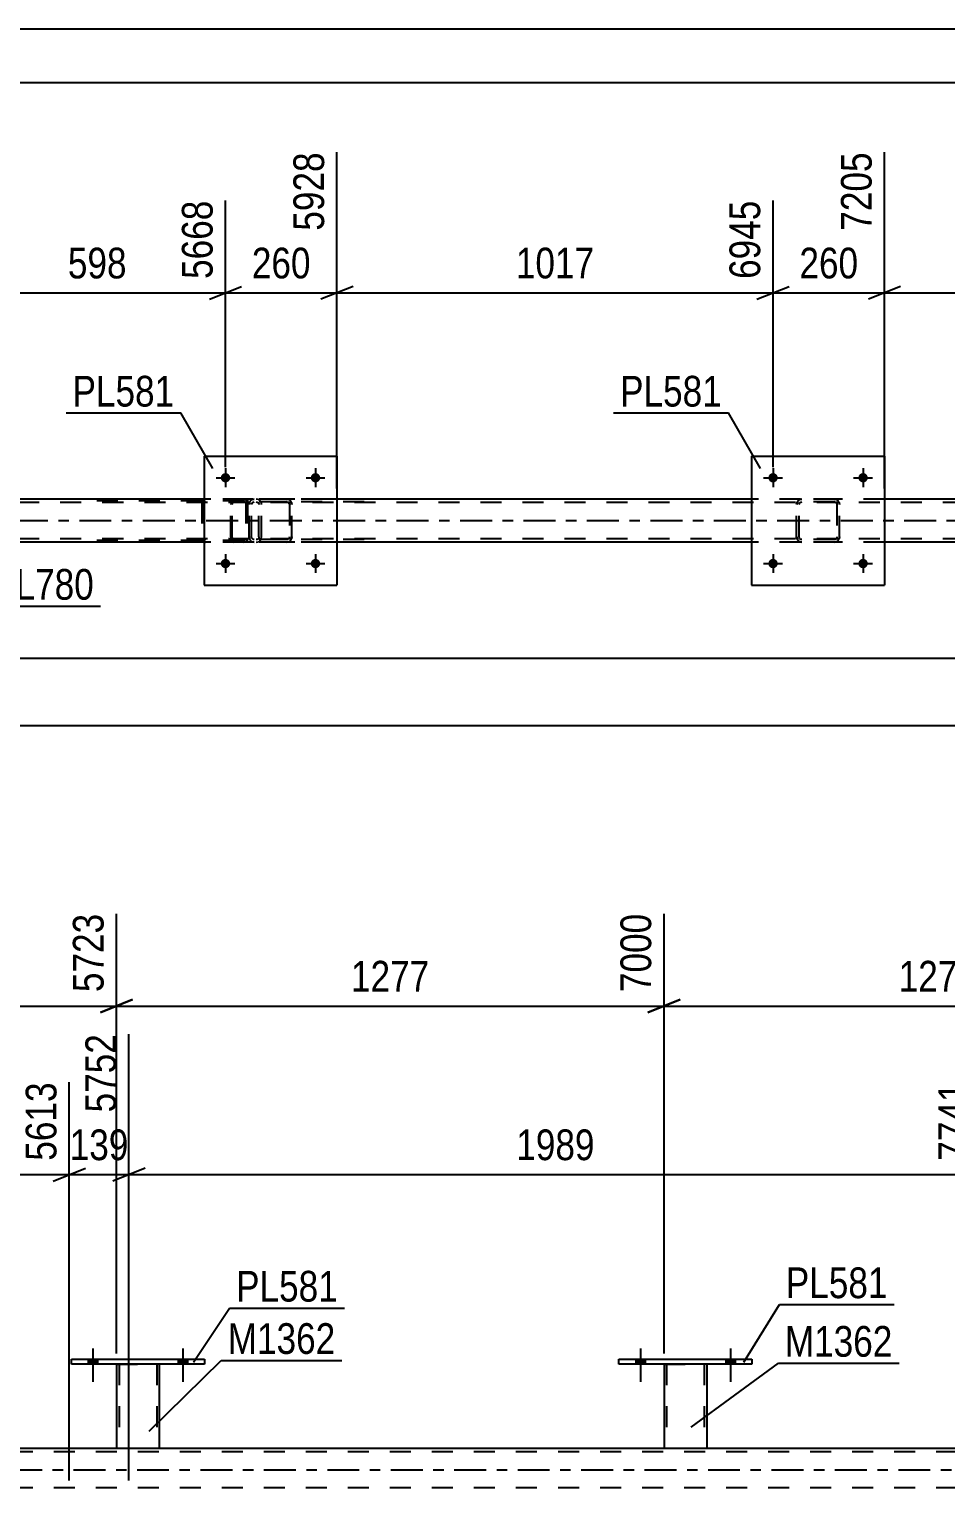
# Model space of a CAD drawing. Header units: millimetres. Extents: x 0 to 841, y 0 to 594.
# Drawn here: x 299.4 to 384.9, y 458 to 594 of the extents above; entities that cross this region are included whole.
import ezdxf

# ---------------------------------------------------------------- set-up
doc = ezdxf.new("R2010")
doc.units = ezdxf.units.MM
doc.linetypes.add('DXK_LINE_DOT2', pattern=[3.9198, 1.9599, -1.9599])
doc.linetypes.add('DXK_LINE_DOT3', pattern=[5.9187, 2.979, -0.9799, 0.9799, -0.9799])
doc.styles.add('Arial Narrow', font='ARIALN.TTF', dxfattribs={"height": 0.2})

# ---------------------------------------------------------------- blocks, each defined once
blk = doc.blocks.new('Unknown-318885039-1133')
at = {"color": 5, "linetype": 'Continuous'}
for p, q in [((841, 594), (0, 594)), ((836, 589), (5, 589))]:
    blk.add_line(p, q, dxfattribs=at)
blk = doc.blocks.new('Bolt-318885039-2860 - 2854')
at = {"linetype": 'Continuous'}
for points in [[(318.12, 544.17, -1), (317.24, 544.17, -1)], [(326.52, 544.17, -1), (325.64, 544.17, -1)]]:
    blk.add_hatch(color=1, dxfattribs=at).paths.add_polyline_path(points)
at = {"color": 1, "linetype": 'Continuous'}
for p, q in [((316.8, 544.17), (318.56, 544.17)), ((317.68, 545.05), (317.68, 543.29)), ((325.2, 544.17), (326.96, 544.17)), ((326.08, 545.05), (326.08, 543.29))]:
    blk.add_line(p, q, dxfattribs=at)
blk = doc.blocks.new('Bolt-318885039-2861 - 2854')
at = {"linetype": 'Continuous'}
for points in [[(318.12, 552.17, -1), (317.24, 552.17, -1)], [(326.52, 552.17, -1), (325.64, 552.17, -1)]]:
    blk.add_hatch(color=1, dxfattribs=at).paths.add_polyline_path(points)
at = {"color": 1, "linetype": 'Continuous'}
for p, q in [((317.68, 553.05), (317.68, 551.29)), ((326.08, 553.05), (326.08, 551.29)), ((316.8, 552.17), (318.56, 552.17)), ((325.2, 552.17), (326.96, 552.17))]:
    blk.add_line(p, q, dxfattribs=at)
blk = doc.blocks.new('Bolt-318885039-2930 - 2854')
at = {"linetype": 'Continuous'}
for points in [[(369.2, 544.17, -1), (368.32, 544.17, -1)], [(377.6, 544.17, -1), (376.72, 544.17, -1)]]:
    blk.add_hatch(color=1, dxfattribs=at).paths.add_polyline_path(points)
at = {"color": 1, "linetype": 'Continuous'}
for p, q in [((367.88, 544.17), (369.64, 544.17)), ((368.76, 545.05), (368.76, 543.29)), ((376.28, 544.17), (378.04, 544.17)), ((377.16, 545.05), (377.16, 543.29))]:
    blk.add_line(p, q, dxfattribs=at)
blk = doc.blocks.new('Bolt-318885039-2931 - 2854')
at = {"linetype": 'Continuous'}
for points in [[(369.2, 552.17, -1), (368.32, 552.17, -1)], [(377.6, 552.17, -1), (376.72, 552.17, -1)]]:
    blk.add_hatch(color=1, dxfattribs=at).paths.add_polyline_path(points)
at = {"color": 1, "linetype": 'Continuous'}
for p, q in [((368.76, 553.05), (368.76, 551.29)), ((377.16, 553.05), (377.16, 551.29)), ((367.88, 552.17), (369.64, 552.17)), ((376.28, 552.17), (378.04, 552.17))]:
    blk.add_line(p, q, dxfattribs=at)
blk = doc.blocks.new('Part-318885039-2936 - 2854')
at = {"color": 2, "linetype": 'Continuous'}
for p, q in [((315.68, 554.17), (315.68, 542.17)), ((315.68, 554.17), (328.08, 554.17)), ((328.08, 554.17), (328.08, 542.17)), ((315.68, 542.17), (328.08, 542.17))]:
    blk.add_line(p, q, dxfattribs=at)
blk = doc.blocks.new('Part-318885039-2885 - 2854')
at = {"color": 7, "linetype": 'DXK_LINE_DOT2'}
for p, q in [((319.88, 549.69), (319.92, 549.87)), ((319.92, 549.87), (319.88, 549.69)), ((319.88, 546.65), (319.88, 549.69)), ((320.12, 549.69), (320.14, 549.78)), ((320.12, 546.65), (320.12, 549.69)), ((320.14, 549.78), (320.19, 549.86)), ((320.18, 550.13), (320.36, 550.17)), ((320.36, 550.17), (320.18, 550.13)), ((320.19, 549.86), (320.27, 549.91)), ((320.27, 549.91), (320.36, 549.93)), ((323.4, 550.17), (320.36, 550.17)), ((323.4, 549.93), (320.36, 549.93)), ((323.4, 550.17), (323.59, 550.13)), ((323.59, 550.13), (323.4, 550.17)), ((323.4, 549.93), (323.49, 549.91)), ((323.49, 549.91), (323.57, 549.86)), ((323.57, 549.86), (323.62, 549.78)), ((323.62, 549.78), (323.64, 549.69)), ((323.64, 549.69), (323.64, 546.65)), ((323.85, 549.87), (323.88, 549.69)), ((323.88, 549.69), (323.85, 549.87)), ((323.88, 546.65), (323.88, 549.69)), ((319.92, 546.46), (319.88, 546.65)), ((319.88, 546.65), (319.92, 546.46)), ((320.14, 546.55), (320.12, 546.65)), ((320.19, 546.48), (320.14, 546.55)), ((320.36, 546.17), (320.18, 546.2)), ((320.18, 546.2), (320.36, 546.17)), ((320.27, 546.42), (320.19, 546.48)), ((320.36, 546.41), (320.27, 546.42)), ((323.4, 546.41), (320.36, 546.41)), ((323.4, 546.17), (320.36, 546.17)), ((323.49, 546.42), (323.4, 546.41)), ((323.59, 546.2), (323.4, 546.17)), ((323.4, 546.17), (323.59, 546.2)), ((323.57, 546.48), (323.49, 546.42)), ((323.62, 546.55), (323.57, 546.48)), ((323.64, 546.65), (323.62, 546.55)), ((323.88, 546.65), (323.85, 546.46)), ((323.85, 546.46), (323.88, 546.65))]:
    blk.add_line(p, q, dxfattribs=at)
at = {"color": 7, "linetype": 'DXK_LINE_DOT3'}
blk.add_line((321.88, 548.17), (321.88, 548.17), dxfattribs=at)
at = {"color": 7, "linetype": 'DXK_LINE_DOT2'}
for centre, start, end in [((320.36, 549.69), 112.5, 157.5), ((320.36, 549.69), 112.5, 157.5), ((323.4, 549.69), 22.5, 67.5), ((323.4, 549.69), 22.5, 67.5), ((320.36, 546.65), 202.5, 247.5), ((320.36, 546.65), 202.5, 247.5), ((323.4, 546.65), 292.5, 337.5), ((323.4, 546.65), 292.5, 337.5)]:
    blk.add_arc(centre, 0.48, start, end, dxfattribs=at)
blk = doc.blocks.new('Part-318885039-2890 - 2854')
at = {"color": 2, "linetype": 'Continuous'}
for p, q in [((366.76, 554.17), (366.76, 542.17)), ((366.76, 554.17), (379.16, 554.17)), ((379.16, 554.17), (379.16, 542.17)), ((366.76, 542.17), (379.16, 542.17))]:
    blk.add_line(p, q, dxfattribs=at)
blk = doc.blocks.new('Part-318885039-2975 - 2854')
at = {"color": 7, "linetype": 'DXK_LINE_DOT2'}
for p, q in [((319.4, 550.17), (304.07, 550.17)), ((319.4, 550.01), (304.07, 550.01)), ((315.51, 549.97), (315.48, 549.85)), ((315.48, 549.85), (315.48, 546.49)), ((315.65, 549.85), (315.66, 549.91)), ((315.65, 549.85), (315.65, 546.49)), ((315.66, 549.91), (315.7, 549.96)), ((315.82, 550.17), (315.69, 550.14)), ((315.7, 549.96), (315.75, 549.99)), ((315.75, 549.99), (315.82, 550.01)), ((319.53, 550.14), (319.4, 550.17)), ((319.4, 550.01), (319.46, 549.99)), ((319.46, 549.99), (319.52, 549.96)), ((319.52, 549.96), (319.55, 549.91)), ((319.55, 549.91), (319.57, 549.85)), ((319.57, 549.85), (319.57, 546.49)), ((319.74, 549.85), (319.71, 549.97)), ((319.74, 549.85), (319.74, 546.49)), ((319.4, 546.33), (304.07, 546.33)), ((319.4, 546.17), (304.07, 546.17)), ((315.48, 546.49), (315.51, 546.36)), ((315.66, 546.43), (315.65, 546.49)), ((315.7, 546.37), (315.66, 546.43)), ((315.69, 546.19), (315.82, 546.17)), ((315.75, 546.34), (315.7, 546.37)), ((315.82, 546.33), (315.75, 546.34)), ((319.46, 546.34), (319.4, 546.33)), ((319.4, 546.17), (319.53, 546.19)), ((319.52, 546.37), (319.46, 546.34)), ((319.55, 546.43), (319.52, 546.37)), ((319.57, 546.49), (319.55, 546.43)), ((319.71, 546.36), (319.74, 546.49))]:
    blk.add_line(p, q, dxfattribs=at)
for centre, start, end in [((315.81, 549.83), 110.7583, 155.68), ((319.41, 549.83), 24.32, 69.2417), ((315.81, 546.5), 204.32, 249.2417), ((319.41, 546.5), 290.7583, 335.68)]:
    blk.add_arc(centre, 0.331, start, end, dxfattribs=at)
blk = doc.blocks.new('Part-318885039-3013 - 2854')
at = {"color": 7, "linetype": 'DXK_LINE_DOT2'}
for p, q in [((370.96, 549.69), (371, 549.87)), ((371, 549.87), (370.96, 549.69)), ((370.96, 546.65), (370.96, 549.69)), ((371.2, 549.69), (371.22, 549.78)), ((371.2, 546.65), (371.2, 549.69)), ((371.22, 549.78), (371.27, 549.86)), ((371.26, 550.13), (371.44, 550.17)), ((371.44, 550.17), (371.26, 550.13)), ((371.27, 549.86), (371.35, 549.91)), ((371.35, 549.91), (371.44, 549.93)), ((374.48, 550.17), (371.44, 550.17)), ((374.48, 549.93), (371.44, 549.93)), ((374.48, 550.17), (374.67, 550.13)), ((374.67, 550.13), (374.48, 550.17)), ((374.48, 549.93), (374.57, 549.91)), ((374.57, 549.91), (374.65, 549.86)), ((374.65, 549.86), (374.7, 549.78)), ((374.7, 549.78), (374.72, 549.69)), ((374.72, 549.69), (374.72, 546.65)), ((374.93, 549.87), (374.96, 549.69)), ((374.96, 549.69), (374.93, 549.87)), ((374.96, 546.65), (374.96, 549.69)), ((371, 546.46), (370.96, 546.65)), ((370.96, 546.65), (371, 546.46)), ((371.22, 546.55), (371.2, 546.65)), ((371.27, 546.48), (371.22, 546.55)), ((371.44, 546.17), (371.26, 546.2)), ((371.26, 546.2), (371.44, 546.17)), ((371.35, 546.42), (371.27, 546.48)), ((371.44, 546.41), (371.35, 546.42)), ((374.48, 546.41), (371.44, 546.41)), ((374.48, 546.17), (371.44, 546.17)), ((374.57, 546.42), (374.48, 546.41)), ((374.67, 546.2), (374.48, 546.17)), ((374.48, 546.17), (374.67, 546.2)), ((374.65, 546.48), (374.57, 546.42)), ((374.7, 546.55), (374.65, 546.48)), ((374.72, 546.65), (374.7, 546.55)), ((374.96, 546.65), (374.93, 546.46)), ((374.93, 546.46), (374.96, 546.65))]:
    blk.add_line(p, q, dxfattribs=at)
at = {"color": 7, "linetype": 'DXK_LINE_DOT3'}
blk.add_line((372.96, 548.17), (372.96, 548.17), dxfattribs=at)
at = {"color": 7, "linetype": 'DXK_LINE_DOT2'}
for centre, start, end in [((371.44, 549.69), 112.5, 157.5), ((371.44, 549.69), 112.5, 157.5), ((374.48, 549.69), 22.5, 67.5), ((374.48, 549.69), 22.5, 67.5), ((371.44, 546.65), 202.5, 247.5), ((371.44, 546.65), 202.5, 247.5), ((374.48, 546.65), 292.5, 337.5), ((374.48, 546.65), 292.5, 337.5)]:
    blk.add_arc(centre, 0.48, start, end, dxfattribs=at)
blk = doc.blocks.new('Part-318885039-3015 - 2854')
at = {"color": 7, "linetype": 'DXK_LINE_DOT2'}
for p, q in [((318.21, 549.87), (318.19, 549.69)), ((318.19, 546.65), (318.19, 549.69)), ((318.27, 550.03), (318.21, 549.87)), ((318.36, 550.13), (318.27, 550.03)), ((318.32, 549.69), (318.33, 549.78)), ((318.32, 546.65), (318.32, 549.69)), ((318.33, 549.78), (318.36, 549.86)), ((318.46, 550.17), (318.36, 550.13)), ((318.36, 549.86), (318.41, 549.91)), ((318.41, 549.91), (318.46, 549.93)), ((330.62, 550.17), (318.46, 550.17)), ((330.62, 549.93), (318.46, 549.93)), ((319.74, 550.17), (319.74, 549.93)), ((320.74, 550.13), (320.55, 550.17)), ((320.55, 549.93), (320.65, 549.91)), ((320.65, 549.91), (320.73, 549.86)), ((320.73, 549.86), (320.78, 549.78)), ((320.78, 549.78), (320.8, 549.69)), ((320.8, 546.65), (320.8, 549.69)), ((321.03, 549.82), (321.02, 549.87)), ((321.05, 549.69), (321.03, 549.82)), ((321.05, 546.65), (321.05, 549.69)), ((318.19, 546.65), (318.21, 546.46)), ((318.21, 546.46), (318.27, 546.31)), ((318.27, 546.31), (318.36, 546.2)), ((318.33, 546.55), (318.32, 546.65)), ((318.36, 546.48), (318.33, 546.55)), ((318.41, 546.42), (318.36, 546.48)), ((318.36, 546.2), (318.46, 546.17)), ((318.46, 546.41), (318.41, 546.42)), ((330.62, 546.41), (318.46, 546.41)), ((330.62, 546.17), (318.46, 546.17)), ((319.74, 546.17), (319.74, 546.41)), ((320.65, 546.42), (320.55, 546.41)), ((320.55, 546.17), (320.74, 546.2)), ((320.73, 546.48), (320.65, 546.42)), ((320.78, 546.55), (320.73, 546.48)), ((320.8, 546.65), (320.78, 546.55)), ((321.02, 546.46), (321.05, 546.65))]:
    blk.add_line(p, q, dxfattribs=at)
for centre, start, end in [((320.57, 549.67), 23.8494, 68.8059), ((320.57, 546.66), 291.1941, 336.1506)]:
    blk.add_arc(centre, 0.492, start, end, dxfattribs=at)
blk = doc.blocks.new('Part-318885039-3064 - 2854')
at = {"color": 7, "linetype": 'DXK_LINE_DOT2'}
for p, q in [((755.01, 549.85), (90.98, 549.85)), ((328.08, 550.17), (315.68, 550.17)), ((379.16, 550.17), (366.76, 550.17)), ((755.01, 546.49), (90.98, 546.49)), ((328.08, 546.17), (315.68, 546.17)), ((379.16, 546.17), (366.76, 546.17))]:
    blk.add_line(p, q, dxfattribs=at)
at = {"color": 2, "linetype": 'Continuous'}
for p, q in [((315.68, 550.17), (293.77, 550.17)), ((366.76, 550.17), (328.08, 550.17)), ((417.84, 550.17), (379.16, 550.17)), ((315.68, 546.17), (293.77, 546.17)), ((366.76, 546.17), (328.08, 546.17)), ((417.84, 546.17), (379.16, 546.17))]:
    blk.add_line(p, q, dxfattribs=at)
at = {"color": 7, "linetype": 'DXK_LINE_DOT3'}
blk.add_line((90.98, 548.17), (755.01, 548.17), dxfattribs=at)
blk = doc.blocks.new('Part-318885039-3918 - 3851')
at = {"color": 7, "linetype": 'DXK_LINE_DOT2'}
for p, q in [((742.64, 461.34), (78.6, 461.34)), ((742.64, 457.98), (78.6, 457.98))]:
    blk.add_line(p, q, dxfattribs=at)
at = {"color": 2, "linetype": 'Continuous'}
blk.add_line((636.79, 461.66), (278.79, 461.66), dxfattribs=at)
at = {"color": 7, "linetype": 'DXK_LINE_DOT3'}
blk.add_line((78.6, 459.66), (742.64, 459.66), dxfattribs=at)
blk = doc.blocks.new('Part-318885039-4083 - 3851')
at = {"color": 7, "linetype": 'DXK_LINE_DOT2'}
for p, q in [((307.51, 469.51), (311.51, 469.51)), ((307.51, 469.5), (307.51, 469.51)), ((307.51, 469.51), (307.51, 469.5)), ((307.75, 469.51), (307.75, 461.67)), ((311.27, 469.51), (311.27, 461.67)), ((311.51, 469.51), (311.51, 469.5)), ((311.51, 469.5), (311.51, 469.51)), ((311.21, 461.67), (311.25, 461.67)), ((311.21, 461.67), (311.25, 461.67)), ((311.25, 461.67), (311.27, 461.67)), ((311.25, 461.67), (311.27, 461.67))]:
    blk.add_line(p, q, dxfattribs=at)
at = {"color": 2, "linetype": 'Continuous'}
for p, q in [((307.51, 469.5), (307.51, 461.67)), ((311.51, 469.5), (311.51, 461.67)), ((307.51, 461.67), (311.51, 461.67))]:
    blk.add_line(p, q, dxfattribs=at)
blk = doc.blocks.new('Part-318885039-4088 - 3851')
at = {"color": 2, "linetype": 'Continuous'}
for p, q in [((303.31, 469.98), (315.71, 469.98)), ((303.31, 469.5), (303.31, 469.98)), ((315.71, 469.5), (303.31, 469.5)), ((315.71, 469.98), (315.71, 469.5))]:
    blk.add_line(p, q, dxfattribs=at)
blk = doc.blocks.new('Bolt-318885039-4124 - 3851')
at = {"linetype": 'Continuous'}
for points in [[(355.95, 469.5), (356.83, 469.5), (356.83, 469.98), (355.95, 469.98)], [(364.35, 469.5), (365.23, 469.5), (365.23, 469.98), (364.35, 469.98)]]:
    blk.add_hatch(color=1, dxfattribs=at).paths.add_polyline_path(points)
at = {"color": 1, "linetype": 'Continuous'}
for p, q in [((356.39, 470.98), (356.39, 467.86)), ((364.79, 470.98), (364.79, 467.86)), ((355.95, 469.98), (355.95, 469.5)), ((356.83, 469.98), (356.83, 469.5)), ((364.35, 469.98), (364.35, 469.5)), ((365.23, 469.98), (365.23, 469.5))]:
    blk.add_line(p, q, dxfattribs=at)
blk = doc.blocks.new('Bolt-318885039-4125 - 3851')
at = {"linetype": 'Continuous'}
for points in [[(355.95, 469.5), (356.83, 469.5), (356.83, 469.98), (355.95, 469.98)], [(364.35, 469.5), (365.23, 469.5), (365.23, 469.98), (364.35, 469.98)]]:
    blk.add_hatch(color=1, dxfattribs=at).paths.add_polyline_path(points)
at = {"color": 1, "linetype": 'Continuous'}
for p, q in [((356.39, 470.98), (356.39, 467.86)), ((364.79, 470.98), (364.79, 467.86)), ((355.95, 469.98), (355.95, 469.5)), ((356.83, 469.98), (356.83, 469.5)), ((364.35, 469.98), (364.35, 469.5)), ((365.23, 469.98), (365.23, 469.5))]:
    blk.add_line(p, q, dxfattribs=at)
blk = doc.blocks.new('Part-318885039-4191 - 3851')
at = {"color": 7, "linetype": 'DXK_LINE_DOT2'}
for p, q in [((358.59, 469.51), (362.59, 469.51)), ((358.59, 469.5), (358.59, 469.51)), ((358.59, 469.51), (358.59, 469.5)), ((358.83, 469.51), (358.83, 461.67)), ((362.35, 469.51), (362.35, 461.67)), ((362.59, 469.51), (362.59, 469.5)), ((362.59, 469.5), (362.59, 469.51)), ((362.29, 461.67), (362.33, 461.67)), ((362.29, 461.67), (362.33, 461.67)), ((362.33, 461.67), (362.35, 461.67)), ((362.33, 461.67), (362.35, 461.67))]:
    blk.add_line(p, q, dxfattribs=at)
at = {"color": 2, "linetype": 'Continuous'}
for p, q in [((358.59, 469.5), (358.59, 461.67)), ((362.59, 469.5), (362.59, 461.67)), ((358.59, 461.67), (362.59, 461.67))]:
    blk.add_line(p, q, dxfattribs=at)
blk = doc.blocks.new('Part-318885039-4196 - 3851')
at = {"color": 2, "linetype": 'Continuous'}
for p, q in [((354.39, 469.98), (366.79, 469.98)), ((354.39, 469.5), (354.39, 469.98)), ((366.79, 469.5), (354.39, 469.5)), ((366.79, 469.98), (366.79, 469.5))]:
    blk.add_line(p, q, dxfattribs=at)
blk = doc.blocks.new('Bolt-318885039-4280 - 3851')
at = {"linetype": 'Continuous'}
for points in [[(304.87, 469.5), (305.75, 469.5), (305.75, 469.98), (304.87, 469.98)], [(313.27, 469.5), (314.15, 469.5), (314.15, 469.98), (313.27, 469.98)]]:
    blk.add_hatch(color=1, dxfattribs=at).paths.add_polyline_path(points)
at = {"color": 1, "linetype": 'Continuous'}
for p, q in [((305.31, 470.98), (305.31, 467.86)), ((313.71, 470.98), (313.71, 467.86)), ((304.87, 469.98), (304.87, 469.5)), ((305.75, 469.98), (305.75, 469.5)), ((313.27, 469.98), (313.27, 469.5)), ((314.15, 469.98), (314.15, 469.5))]:
    blk.add_line(p, q, dxfattribs=at)
blk = doc.blocks.new('Bolt-318885039-4281 - 3851')
at = {"linetype": 'Continuous'}
for points in [[(304.87, 469.5), (305.75, 469.5), (305.75, 469.98), (304.87, 469.98)], [(313.27, 469.5), (314.15, 469.5), (314.15, 469.98), (313.27, 469.98)]]:
    blk.add_hatch(color=1, dxfattribs=at).paths.add_polyline_path(points)
at = {"color": 1, "linetype": 'Continuous'}
for p, q in [((305.31, 470.98), (305.31, 467.86)), ((313.71, 470.98), (313.71, 467.86)), ((304.87, 469.98), (304.87, 469.5)), ((305.75, 469.98), (305.75, 469.5)), ((313.27, 469.98), (313.27, 469.5)), ((314.15, 469.98), (314.15, 469.5))]:
    blk.add_line(p, q, dxfattribs=at)
blk = doc.blocks.new('StraightDimension-318885039-13121 - 2854')
at = {"color": 7, "linetype": 'Continuous'}
for p, q in [((379.16, 551.17), (379.16, 582.52)), ((419.84, 553.17), (419.84, 578.02)), ((380.66, 570.01), (377.66, 568.81)), ((418.34, 568.81), (421.34, 570.01)), ((379.16, 569.41), (419.84, 569.41))]:
    blk.add_line(p, q, dxfattribs=at)
at = {"color": 0}
blk.add_wipeout([(403.76, 570.16), (403.76, 574.36), (395.25, 574.36), (395.25, 570.16)], dxfattribs=at)
at = {"color": 3, "style": 'Arial Narrow'}
blk.add_text('1017', height=2.863, dxfattribs=at).set_placement((395.85, 570.76))
at = {"color": 0, "linetype": 'Continuous'}
blk.add_wipeout([(419.24, 578.62), (415.04, 578.62), (415.04, 570.11), (419.24, 570.11)], dxfattribs=at)
at = {"color": 3, "linetype": 'Continuous', "style": 'Arial Narrow'}
blk.add_text('8222', height=2.863, rotation=90.0002, dxfattribs=at).set_placement((418.64, 570.71))
blk = doc.blocks.new('StraightDimension-318885039-3112 - 2854')
at = {"color": 7, "linetype": 'Continuous'}
blk.add_line((90.34, 529.08), (797.57, 529.08), dxfattribs=at)
blk = doc.blocks.new('StraightDimension-318885039-3680 - 2854')
at = {"color": 7, "linetype": 'Continuous'}
blk.add_line((90.98, 535.34), (796.93, 535.34), dxfattribs=at)
blk = doc.blocks.new('StraightDimension-318885039-13124 - 2854')
at = {"color": 7, "linetype": 'Continuous'}
for p, q in [((328.08, 551.17), (328.08, 582.52)), ((317.68, 553.17), (317.68, 578.02)), ((316.18, 568.81), (319.18, 570.01)), ((329.58, 570.01), (326.58, 568.81)), ((317.68, 569.41), (328.08, 569.41))]:
    blk.add_line(p, q, dxfattribs=at)
at = {"color": 0}
blk.add_wipeout([(326.22, 570.16), (326.22, 574.36), (319.54, 574.36), (319.54, 570.16)], dxfattribs=at)
at = {"color": 3, "style": 'Arial Narrow'}
blk.add_text('260', height=2.863, dxfattribs=at).set_placement((320.14, 570.76))
at = {"color": 0, "linetype": 'Continuous'}
blk.add_wipeout([(327.48, 583.12), (323.28, 583.12), (323.28, 574.61), (327.48, 574.61)], dxfattribs=at)
at = {"color": 3, "linetype": 'Continuous', "style": 'Arial Narrow'}
blk.add_text('5928', height=2.863, rotation=90.0002, dxfattribs=at).set_placement((326.88, 575.21))
blk = doc.blocks.new('StraightDimension-318885039-13122 - 2854')
at = {"color": 7, "linetype": 'Continuous'}
for p, q in [((379.16, 551.17), (379.16, 582.52)), ((368.76, 553.17), (368.76, 578.02)), ((367.26, 568.81), (370.26, 570.01)), ((380.66, 570.01), (377.66, 568.81)), ((368.76, 569.41), (379.16, 569.41))]:
    blk.add_line(p, q, dxfattribs=at)
at = {"color": 0}
blk.add_wipeout([(377.3, 570.16), (377.3, 574.36), (370.62, 574.36), (370.62, 570.16)], dxfattribs=at)
at = {"color": 3, "style": 'Arial Narrow'}
blk.add_text('260', height=2.863, dxfattribs=at).set_placement((371.22, 570.76))
at = {"color": 0, "linetype": 'Continuous'}
blk.add_wipeout([(378.56, 583.12), (374.36, 583.12), (374.36, 574.61), (378.56, 574.61)], dxfattribs=at)
at = {"color": 3, "linetype": 'Continuous', "style": 'Arial Narrow'}
blk.add_text('7205', height=2.863, rotation=90.0002, dxfattribs=at).set_placement((377.96, 575.21))
blk = doc.blocks.new('StraightDimension-318885039-13123 - 2854')
at = {"color": 7, "linetype": 'Continuous'}
for p, q in [((328.08, 551.17), (328.08, 582.52)), ((368.76, 553.17), (368.76, 578.02)), ((329.58, 570.01), (326.58, 568.81)), ((367.26, 568.81), (370.26, 570.01)), ((328.08, 569.41), (368.76, 569.41))]:
    blk.add_line(p, q, dxfattribs=at)
at = {"color": 0}
blk.add_wipeout([(352.68, 570.16), (352.68, 574.36), (344.17, 574.36), (344.17, 570.16)], dxfattribs=at)
at = {"color": 3, "style": 'Arial Narrow'}
blk.add_text('1017', height=2.863, dxfattribs=at).set_placement((344.77, 570.76))
at = {"color": 0, "linetype": 'Continuous'}
blk.add_wipeout([(368.16, 578.62), (363.96, 578.62), (363.96, 570.11), (368.16, 570.11)], dxfattribs=at)
at = {"color": 3, "linetype": 'Continuous', "style": 'Arial Narrow'}
blk.add_text('6945', height=2.863, rotation=90.0002, dxfattribs=at).set_placement((367.56, 570.71))
blk = doc.blocks.new('StraightDimension-318885039-13125 - 2854')
at = {"color": 7, "linetype": 'Continuous'}
for p, q in [((293.77, 551.17), (293.77, 582.52)), ((317.68, 553.17), (317.68, 578.02)), ((295.27, 570.01), (292.27, 568.81)), ((316.18, 568.81), (319.18, 570.01)), ((293.77, 569.41), (317.68, 569.41))]:
    blk.add_line(p, q, dxfattribs=at)
at = {"color": 0}
blk.add_wipeout([(309.07, 570.16), (309.07, 574.36), (302.38, 574.36), (302.38, 570.16)], dxfattribs=at)
at = {"color": 3, "style": 'Arial Narrow'}
blk.add_text('598', height=2.863, dxfattribs=at).set_placement((302.98, 570.76))
at = {"color": 0, "linetype": 'Continuous'}
blk.add_wipeout([(317.08, 578.62), (312.88, 578.62), (312.88, 570.11), (317.08, 570.11)], dxfattribs=at)
at = {"color": 3, "linetype": 'Continuous', "style": 'Arial Narrow'}
blk.add_text('5668', height=2.863, rotation=90.0002, dxfattribs=at).set_placement((316.48, 570.71))
blk = doc.blocks.new('StraightDimension-318885039-14297 - 3851')
at = {"color": 7, "linetype": 'Continuous'}
for p, q in [((274.79, 470.51), (274.79, 511.52)), ((307.51, 470.51), (307.51, 511.52)), ((276.29, 503.51), (273.29, 502.31)), ((306.01, 502.31), (309.01, 503.51)), ((274.79, 502.91), (307.51, 502.91))]:
    blk.add_line(p, q, dxfattribs=at)
at = {"color": 0}
blk.add_wipeout([(294.49, 503.66), (294.49, 507.86), (287.81, 507.86), (287.81, 503.66)], dxfattribs=at)
at = {"color": 3, "style": 'Arial Narrow'}
blk.add_text('818', height=2.863, dxfattribs=at).set_placement((288.41, 504.26))
at = {"color": 0, "linetype": 'Continuous'}
blk.add_wipeout([(306.91, 512.12), (302.71, 512.12), (302.71, 503.61), (306.91, 503.61)], dxfattribs=at)
at = {"color": 3, "linetype": 'Continuous', "style": 'Arial Narrow'}
blk.add_text('5723', height=2.863, rotation=90.0002, dxfattribs=at).set_placement((306.31, 504.21))
blk = doc.blocks.new('StraightDimension-318885039-14295 - 3851')
at = {"color": 7, "linetype": 'Continuous'}
for p, q in [((358.59, 470.51), (358.59, 511.52)), ((409.67, 470.51), (409.67, 511.52)), ((360.09, 503.51), (357.09, 502.31)), ((408.17, 502.31), (411.17, 503.51)), ((358.59, 502.91), (409.67, 502.91))]:
    blk.add_line(p, q, dxfattribs=at)
at = {"color": 0}
blk.add_wipeout([(388.39, 503.66), (388.39, 507.86), (379.88, 507.86), (379.88, 503.66)], dxfattribs=at)
at = {"color": 3, "style": 'Arial Narrow'}
blk.add_text('1277', height=2.863, dxfattribs=at).set_placement((380.48, 504.26))
at = {"color": 0, "linetype": 'Continuous'}
blk.add_wipeout([(409.07, 512.12), (404.87, 512.12), (404.87, 503.61), (409.07, 503.61)], dxfattribs=at)
at = {"color": 3, "linetype": 'Continuous', "style": 'Arial Narrow'}
blk.add_text('8277', height=2.863, rotation=90.0002, dxfattribs=at).set_placement((408.47, 504.21))
blk = doc.blocks.new('StraightDimension-318885039-14826 - 3851')
at = {"color": 7, "linetype": 'Continuous'}
for p, q in [((308.68, 458.66), (308.68, 500.3)), ((303.11, 458.66), (303.11, 495.8)), ((301.61, 486.59), (304.61, 487.79)), ((303.11, 487.19), (308.68, 487.19)), ((310.18, 487.79), (307.18, 486.59))]:
    blk.add_line(p, q, dxfattribs=at)
at = {"color": 0}
blk.add_wipeout([(309.24, 487.94), (309.24, 492.14), (302.55, 492.14), (302.55, 487.94)], dxfattribs=at)
at = {"color": 3, "style": 'Arial Narrow'}
blk.add_text('139', height=2.863, dxfattribs=at).set_placement((303.15, 488.54))
at = {"color": 0, "linetype": 'Continuous'}
blk.add_wipeout([(308.08, 500.9), (303.88, 500.9), (303.88, 492.39), (308.08, 492.39)], dxfattribs=at)
at = {"color": 3, "linetype": 'Continuous', "style": 'Arial Narrow'}
blk.add_text('5752', height=2.863, rotation=90.0002, dxfattribs=at).set_placement((307.48, 492.99))
blk = doc.blocks.new('StraightDimension-318885039-14825 - 3851')
at = {"color": 7, "linetype": 'Continuous'}
for p, q in [((308.68, 458.66), (308.68, 500.3)), ((388.24, 458.66), (388.24, 495.8)), ((310.18, 487.79), (307.18, 486.59)), ((308.68, 487.19), (388.24, 487.19)), ((386.74, 486.59), (389.74, 487.79))]:
    blk.add_line(p, q, dxfattribs=at)
at = {"color": 0}
blk.add_wipeout([(352.72, 487.94), (352.72, 492.14), (344.21, 492.14), (344.21, 487.94)], dxfattribs=at)
at = {"color": 3, "style": 'Arial Narrow'}
blk.add_text('1989', height=2.863, dxfattribs=at).set_placement((344.81, 488.54))
at = {"color": 0, "linetype": 'Continuous'}
blk.add_wipeout([(387.64, 496.4), (383.44, 496.4), (383.44, 487.89), (387.64, 487.89)], dxfattribs=at)
at = {"color": 3, "linetype": 'Continuous', "style": 'Arial Narrow'}
blk.add_text('7741', height=2.863, rotation=90.0002, dxfattribs=at).set_placement((387.04, 488.49))
blk = doc.blocks.new('StraightDimension-318885039-14827 - 3851')
at = {"color": 7, "linetype": 'Continuous'}
for p, q in [((223.55, 458.66), (223.55, 500.3)), ((303.11, 458.66), (303.11, 495.8)), ((225.05, 487.79), (222.05, 486.59)), ((223.55, 487.19), (303.11, 487.19)), ((301.61, 486.59), (304.61, 487.79))]:
    blk.add_line(p, q, dxfattribs=at)
at = {"color": 0}
blk.add_wipeout([(267.58, 487.94), (267.58, 492.14), (259.07, 492.14), (259.07, 487.94)], dxfattribs=at)
at = {"color": 3, "style": 'Arial Narrow'}
blk.add_text('1989', height=2.863, dxfattribs=at).set_placement((259.67, 488.54))
at = {"color": 0, "linetype": 'Continuous'}
blk.add_wipeout([(302.51, 496.4), (298.31, 496.4), (298.31, 487.89), (302.51, 487.89)], dxfattribs=at)
at = {"color": 3, "linetype": 'Continuous', "style": 'Arial Narrow'}
blk.add_text('5613', height=2.863, rotation=90.0002, dxfattribs=at).set_placement((301.91, 488.49))
blk = doc.blocks.new('StraightDimension-318885039-14296 - 3851')
at = {"color": 7, "linetype": 'Continuous'}
for p, q in [((307.51, 470.51), (307.51, 511.52)), ((358.59, 470.51), (358.59, 511.52)), ((309.01, 503.51), (306.01, 502.31)), ((357.09, 502.31), (360.09, 503.51)), ((307.51, 502.91), (358.59, 502.91))]:
    blk.add_line(p, q, dxfattribs=at)
at = {"color": 0}
blk.add_wipeout([(337.31, 503.66), (337.31, 507.86), (328.79, 507.86), (328.79, 503.66)], dxfattribs=at)
at = {"color": 3, "style": 'Arial Narrow'}
blk.add_text('1277', height=2.863, dxfattribs=at).set_placement((329.39, 504.26))
at = {"color": 0, "linetype": 'Continuous'}
blk.add_wipeout([(357.99, 512.12), (353.79, 512.12), (353.79, 503.61), (357.99, 503.61)], dxfattribs=at)
at = {"color": 3, "linetype": 'Continuous', "style": 'Arial Narrow'}
blk.add_text('7000', height=2.863, rotation=90.0002, dxfattribs=at).set_placement((357.39, 504.21))
blk = doc.blocks.new('Mark-318885039-2932 - 2854')
at = {"color": 0}
blk.add_wipeout([(312.91, 558.81), (312.91, 561.81), (303.41, 561.81), (303.41, 558.81)], dxfattribs=at)
blk.add_wipeout([(312.91, 558.81), (312.91, 561.81), (303.41, 561.81), (303.41, 558.81)], dxfattribs=at)
at = {"color": 30, "linetype": 'Continuous'}
for p in [(302.81, 558.21), (316.51, 553.02)]:
    blk.add_line(p, (313.51, 558.21), dxfattribs=at)
at = {"color": 3, "style": 'Arial Narrow'}
blk.add_text('PL581', height=2.863, dxfattribs=at).set_placement((303.41, 558.81))
blk = doc.blocks.new('Mark-318885039-2886 - 2854')
at = {"color": 0}
blk.add_wipeout([(363.99, 558.81), (363.99, 561.81), (354.49, 561.81), (354.49, 558.81)], dxfattribs=at)
blk.add_wipeout([(363.99, 558.81), (363.99, 561.81), (354.49, 561.81), (354.49, 558.81)], dxfattribs=at)
at = {"color": 30, "linetype": 'Continuous'}
for p in [(353.89, 558.21), (367.59, 553.02)]:
    blk.add_line(p, (364.59, 558.21), dxfattribs=at)
at = {"color": 3, "style": 'Arial Narrow'}
blk.add_text('PL581', height=2.863, dxfattribs=at).set_placement((354.49, 558.81))
blk = doc.blocks.new('Mark-318885039-3089 - 2854')
at = {"color": 0}
blk.add_wipeout([(305.42, 540.8), (305.42, 543.8), (295.91, 543.8), (295.91, 540.8)], dxfattribs=at)
blk.add_wipeout([(305.42, 540.8), (305.42, 543.8), (295.91, 543.8), (295.91, 540.8)], dxfattribs=at)
at = {"color": 30, "linetype": 'Continuous'}
for p, q in [((292.06, 546), (295.31, 540.2)), ((295.31, 540.2), (306.02, 540.2))]:
    blk.add_line(p, q, dxfattribs=at)
at = {"color": 3, "style": 'Arial Narrow'}
blk.add_text('PL780', height=2.863, dxfattribs=at).set_placement((295.91, 540.8))
blk = doc.blocks.new('Mark-318885039-4192 - 3851')
at = {"color": 0}
blk.add_wipeout([(379.45, 475.67), (379.45, 478.67), (369.95, 478.67), (369.95, 475.67)], dxfattribs=at)
blk.add_wipeout([(379.45, 475.67), (379.45, 478.67), (369.95, 478.67), (369.95, 475.67)], dxfattribs=at)
at = {"color": 30, "linetype": 'Continuous'}
for p, q in [((366.03, 469.7), (369.35, 475.07)), ((369.35, 475.07), (380.05, 475.07))]:
    blk.add_line(p, q, dxfattribs=at)
at = {"color": 3, "style": 'Arial Narrow'}
blk.add_text('PL581', height=2.863, dxfattribs=at).set_placement((369.95, 475.67))
blk = doc.blocks.new('Mark-318885039-4079 - 3851')
at = {"color": 0}
blk.add_wipeout([(327.94, 470.47), (327.94, 473.47), (317.89, 473.47), (317.89, 470.47)], dxfattribs=at)
blk.add_wipeout([(327.94, 470.47), (327.94, 473.47), (317.89, 473.47), (317.89, 470.47)], dxfattribs=at)
at = {"color": 30, "linetype": 'Continuous'}
for p, q in [((310.55, 463.26), (317.29, 469.87)), ((317.29, 469.87), (328.54, 469.87))]:
    blk.add_line(p, q, dxfattribs=at)
at = {"color": 3, "style": 'Arial Narrow'}
blk.add_text('M1362', height=2.863, dxfattribs=at).set_placement((317.89, 470.47))
blk = doc.blocks.new('Mark-318885039-4084 - 3851')
at = {"color": 0}
blk.add_wipeout([(328.17, 475.35), (328.17, 478.35), (318.67, 478.35), (318.67, 475.35)], dxfattribs=at)
blk.add_wipeout([(328.17, 475.35), (328.17, 478.35), (318.67, 478.35), (318.67, 475.35)], dxfattribs=at)
at = {"color": 30, "linetype": 'Continuous'}
for p, q in [((314.71, 469.69), (318.07, 474.75)), ((318.07, 474.75), (328.77, 474.75))]:
    blk.add_line(p, q, dxfattribs=at)
at = {"color": 3, "style": 'Arial Narrow'}
blk.add_text('PL581', height=2.863, dxfattribs=at).set_placement((318.67, 475.35))
blk = doc.blocks.new('Mark-318885039-4187 - 3851')
at = {"color": 0}
blk.add_wipeout([(379.91, 470.21), (379.91, 473.21), (369.86, 473.21), (369.86, 470.21)], dxfattribs=at)
blk.add_wipeout([(379.91, 470.21), (379.91, 473.21), (369.86, 473.21), (369.86, 470.21)], dxfattribs=at)
at = {"color": 30, "linetype": 'Continuous'}
for p, q in [((361.12, 463.65), (369.26, 469.61)), ((369.26, 469.61), (380.51, 469.61))]:
    blk.add_line(p, q, dxfattribs=at)
at = {"color": 3, "style": 'Arial Narrow'}
blk.add_text('M1362', height=2.863, dxfattribs=at).set_placement((369.86, 470.21))

msp = doc.modelspace()

# ---------------------------------------------------------------- block references
for name in ['Unknown-318885039-1133', 'Part-318885039-2936 - 2854', 'Part-318885039-2890 - 2854', 'Bolt-318885039-2861 - 2854', 'Bolt-318885039-2931 - 2854', 'Part-318885039-3064 - 2854', 'Part-318885039-2975 - 2854', 'Part-318885039-3015 - 2854', 'Part-318885039-2885 - 2854', 'Part-318885039-3013 - 2854', 'Bolt-318885039-2860 - 2854', 'Bolt-318885039-2930 - 2854', 'Bolt-318885039-4280 - 3851', 'Bolt-318885039-4281 - 3851', 'Bolt-318885039-4124 - 3851', 'Bolt-318885039-4125 - 3851', 'Part-318885039-4088 - 3851', 'Part-318885039-4083 - 3851', 'Part-318885039-4196 - 3851', 'Part-318885039-4191 - 3851', 'Part-318885039-3918 - 3851']:
    msp.add_blockref(name, (0, 0))

# ---------------------------------------------------------------- next in the draw order: block references
for name in ['StraightDimension-318885039-13124 - 2854', 'StraightDimension-318885039-13121 - 2854', 'StraightDimension-318885039-3112 - 2854', 'StraightDimension-318885039-14297 - 3851', 'StraightDimension-318885039-14295 - 3851']:
    msp.add_blockref(name, (0, 0))

# ---------------------------------------------------------------- next in the draw order: block references
for name in ['StraightDimension-318885039-13125 - 2854', 'StraightDimension-318885039-13122 - 2854', 'StraightDimension-318885039-3680 - 2854', 'StraightDimension-318885039-14826 - 3851']:
    msp.add_blockref(name, (0, 0))

# ---------------------------------------------------------------- next in the draw order: block references
for name in ['StraightDimension-318885039-13123 - 2854', 'Mark-318885039-2932 - 2854', 'Mark-318885039-3089 - 2854', 'StraightDimension-318885039-14827 - 3851', 'StraightDimension-318885039-14825 - 3851']:
    msp.add_blockref(name, (0, 0))

# ---------------------------------------------------------------- next in the draw order: block references
for name in ['Mark-318885039-2886 - 2854', 'StraightDimension-318885039-14296 - 3851', 'Mark-318885039-4192 - 3851']:
    msp.add_blockref(name, (0, 0))

# ---------------------------------------------------------------- next in the draw order: block references
for name in ['Mark-318885039-4079 - 3851', 'Mark-318885039-4187 - 3851']:
    msp.add_blockref(name, (0, 0))

# ---------------------------------------------------------------- next in the draw order: block references
msp.add_blockref('Mark-318885039-4084 - 3851', (0, 0))

doc.saveas('drawing.dxf')
